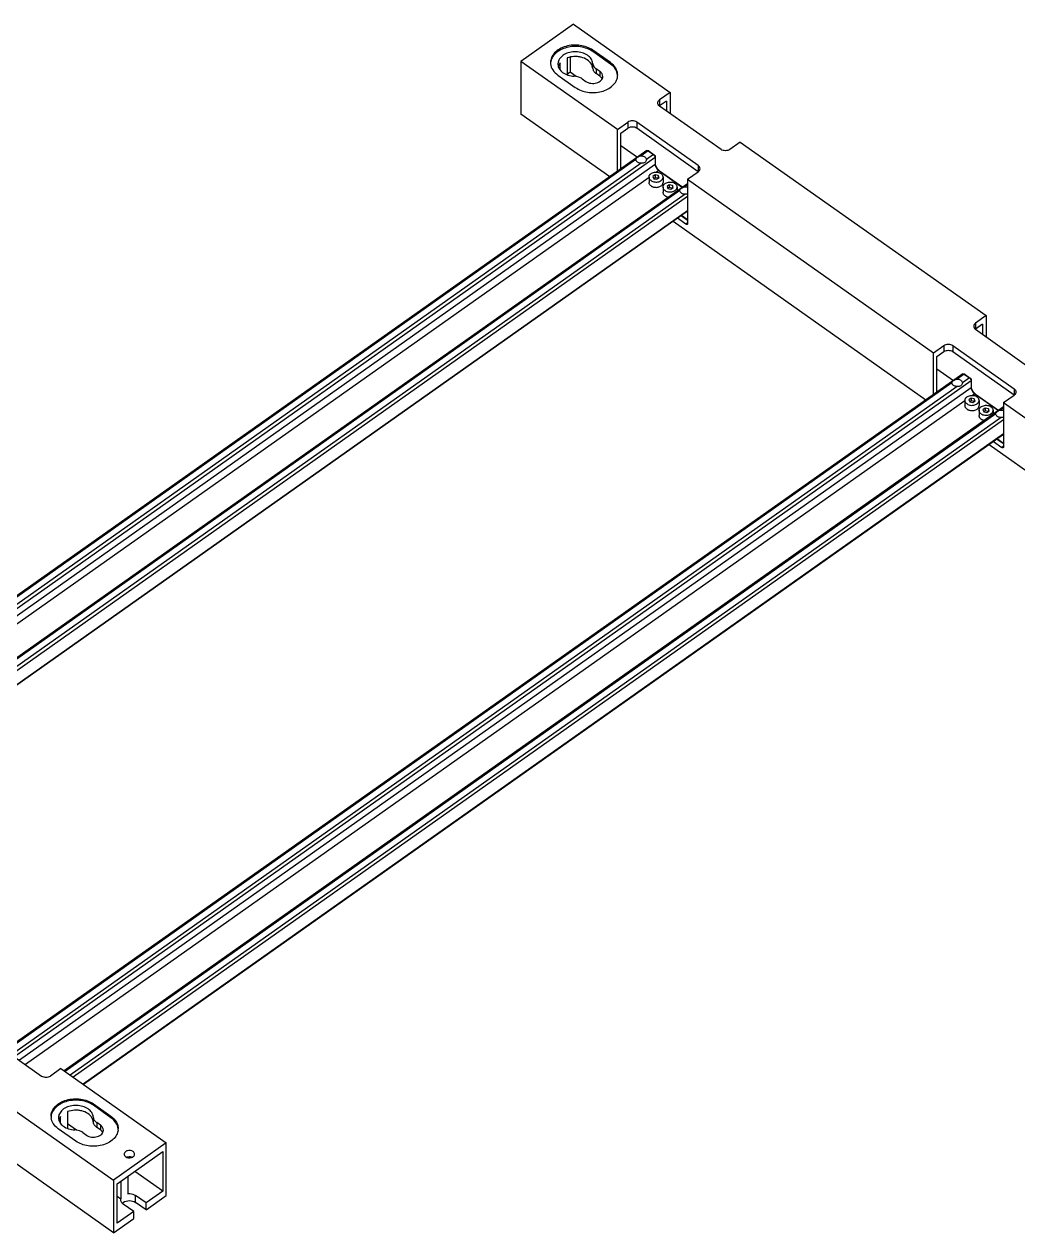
# Model space of a CAD drawing. Header units: millimetres. Extents: x 1409 to 26878, y 589 to 5187.
# Drawn here: x 8492.9 to 8893.1, y 971.7 to 1459 of the extents above; entities that cross this region are included whole.
import ezdxf

# ---------------------------------------------------------------- set-up
doc = ezdxf.new("R2010")
doc.units = ezdxf.units.MM
doc.layers.add('02___PRT_ALL_AXES', color=7, linetype='Continuous')

msp = doc.modelspace()

# ---------------------------------------------------------------- linework, layer by layer
at = {"color": 7, "linetype": 'Continuous'}
for p, q in [((8714.1431, 1458.9632), (8753.034, 1431.4632)), ((8721.9213, 1448.4632), (8721.9213, 1447.8975)), ((8728.9924, 1443.4632), (8721.9213, 1448.4632)), ((8728.9924, 1442.8975), (8721.9213, 1447.8975)), ((8692.9299, 1443.9632), (8692.9299, 1422.75)), ((8731.8208, 1416.4632), (8692.9299, 1443.9632)), ((8708.6926, 1440.6061), (8708.6926, 1443.3424)), ((8711.521, 1445.3424), (8711.521, 1438.5916)), ((8712.7289, 1445.6741), (8712.7289, 1439.5784)), ((8721.8365, 1443.2075), (8721.8365, 1441.2983)), ((8728.9924, 1443.4632), (8728.9924, 1442.8975)), ((8707.7792, 1438.4632), (8714.8502, 1433.4632)), ((8712.7289, 1439.5784), (8711.521, 1438.7243)), ((8715.1598, 1437.8595), (8712.7289, 1439.5784)), ((8723.2911, 1440.9289), (8723.2911, 1439.0197)), ((8724.7497, 1439.8975), (8723.2911, 1440.9289)), ((8724.7497, 1437.9883), (8723.2911, 1439.0197)), ((8724.7497, 1439.8975), (8724.7497, 1437.9883)), ((8717.6343, 1436.9289), (8719.0929, 1435.8975)), ((8753.034, 1431.4632), (8748.7914, 1428.4632)), ((8748.7914, 1428.4632), (8748.7914, 1425.9883)), ((8751.6198, 1427.9883), (8748.7914, 1425.9883)), ((8751.6198, 1427.9883), (8751.6198, 1423.9632)), ((8753.034, 1431.4632), (8753.034, 1422.9632)), ((8728.6974, 1397.4585), (8692.9299, 1422.75)), ((8773.5401, 1408.4632), (8748.7914, 1425.9632)), ((8731.8208, 1416.4632), (8736.0634, 1419.4632)), ((8736.0634, 1419.4632), (8736.0634, 1416.9883)), ((8739.599, 1419.4632), (8739.599, 1416.9883)), ((8764.3477, 1401.9632), (8739.599, 1419.4632)), ((8731.8208, 1399.6671), (8731.8208, 1416.4632)), ((8733.235, 1414.9883), (8736.0634, 1416.9883)), ((8733.235, 1400.6671), (8733.235, 1414.9883)), ((8764.3477, 1399.4883), (8739.599, 1416.9883)), ((8733.235, 1410.0784), (8739.8898, 1405.3727)), ((8781.3183, 1411.4632), (8777.0756, 1408.4632)), ((8781.3183, 1411.4632), (8880.3132, 1341.4632)), ((8743.6178, 1408.0089), (8357.9707, 1135.3151)), ((8747.0236, 1405.1924), (8361.6651, 1132.7028)), ((8744.1952, 1407.8995), (8741.3453, 1405.8843)), ((8746.3165, 1406.3995), (8743.4666, 1404.3843)), ((8743.9595, 1408.0257), (8744.1952, 1407.8995)), ((8744.5487, 1407.7959), (8744.1952, 1407.8995)), ((8744.1952, 1407.8995), (8746.3165, 1406.3995)), ((8744.4309, 1407.859), (8744.2086, 1407.9376)), ((8744.431, 1407.8586), (8744.5487, 1407.7959)), ((8744.5487, 1407.7959), (8746.67, 1406.2959)), ((8746.67, 1406.2959), (8746.3165, 1406.3995)), ((8747.0236, 1405.6924), (8747.0236, 1402.3639)), ((8747.0236, 1402.3639), (8363.6651, 1131.2886)), ((8748.4378, 1399.9497), (8747.5507, 1399.3224)), ((8748.7914, 1399.8462), (8748.4378, 1399.9497)), ((8748.4378, 1399.9497), (8758.0068, 1393.1834)), ((8748.7914, 1399.8462), (8758.1104, 1393.2566)), ((8760.1051, 1396.4632), (8764.3477, 1399.4632)), ((8764.3477, 1401.9632), (8764.3477, 1399.4883)), ((8744.5371, 1397.1915), (8366.0793, 1129.5814)), ((8760.1051, 1394.6671), (8381.6587, 1127.0651)), ((8747.0433, 1398.2021), (8746.1311, 1397.5571)), ((8746.1311, 1397.5571), (8746.465, 1396.676)), ((8746.465, 1396.676), (8747.711, 1396.4399)), ((8747.0433, 1397.0708), (8746.4808, 1396.673)), ((8747.0433, 1398.2021), (8747.0433, 1397.0708)), ((8748.2893, 1397.966), (8747.0433, 1398.2021)), ((8748.2735, 1396.8377), (8747.0433, 1397.0708)), ((8747.711, 1396.4399), (8748.6232, 1397.0849)), ((8748.2893, 1397.966), (8748.2893, 1396.8489)), ((8748.6232, 1397.0849), (8748.2893, 1397.966)), ((8752.7001, 1394.2021), (8751.7879, 1393.5571)), ((8751.7879, 1393.5571), (8752.1218, 1392.676)), ((8752.7001, 1394.2021), (8752.7001, 1393.0708)), ((8753.9462, 1393.966), (8752.7001, 1394.2021)), ((8753.9462, 1393.966), (8753.9462, 1392.8489)), ((8754.28, 1393.0849), (8753.9462, 1393.966)), ((8760.1051, 1394.1495), (8759.023, 1393.3843)), ((8760.1051, 1396.4632), (8760.1051, 1378.5734)), ((8760.1051, 1396.4632), (8859.1, 1326.4632)), ((8760.1051, 1389.4424), (8385.3532, 1124.4528)), ((8752.1218, 1392.676), (8753.3679, 1392.4399)), ((8752.7001, 1393.0708), (8752.1377, 1392.673)), ((8753.9303, 1392.8377), (8752.7001, 1393.0708)), ((8753.3679, 1392.4399), (8754.28, 1393.0849)), ((8760.1051, 1383.7855), (8389.3532, 1121.6243)), ((8760.1051, 1383.5608), (8389.5121, 1121.512)), ((8855.9766, 1307.4585), (8754.2284, 1379.4054)), ((8759.398, 1378.3663), (8756.0784, 1380.7135)), ((8760.1051, 1379.8663), (8757.4927, 1381.7135)), ((8760.1051, 1380.0784), (8757.6427, 1381.8196)), ((8760.1051, 1378.8663), (8759.398, 1378.3663)), ((8880.3132, 1341.4632), (8876.0706, 1338.4632)), ((8880.3132, 1341.4632), (8880.3132, 1332.9632)), ((8876.0706, 1338.4632), (8876.0706, 1335.9883)), ((8878.899, 1337.9883), (8876.0706, 1335.9883)), ((8876.0706, 1335.9632), (8900.8193, 1318.4632)), ((8878.899, 1337.9883), (8878.899, 1333.9632)), ((8859.1, 1326.4632), (8863.3427, 1329.4632)), ((8859.1, 1309.6671), (8859.1, 1326.4632)), ((8860.5142, 1324.9883), (8863.3427, 1326.9883)), ((8863.3427, 1329.4632), (8863.3427, 1326.9883)), ((8866.8782, 1329.4632), (8866.8782, 1326.9883)), ((8866.8782, 1329.4632), (8891.6269, 1311.9632)), ((8866.8782, 1326.9883), (8891.6269, 1309.4883)), ((8860.5142, 1310.6671), (8860.5142, 1324.9883)), ((8870.897, 1318.0089), (8485.2499, 1045.3151)), ((8860.5142, 1320.0784), (8867.169, 1315.3727)), ((8871.4744, 1317.8995), (8868.6245, 1315.8843)), ((8873.5957, 1316.3995), (8870.7458, 1314.3843)), ((8871.2387, 1318.0257), (8871.4744, 1317.8995)), ((8871.8279, 1317.7959), (8871.4744, 1317.8995)), ((8871.4744, 1317.8995), (8873.5957, 1316.3995)), ((8871.7101, 1317.859), (8871.4879, 1317.9376)), ((8871.7102, 1317.8586), (8871.8279, 1317.7959)), ((8871.8279, 1317.7959), (8873.9493, 1316.2959)), ((8873.9493, 1316.2959), (8873.5957, 1316.3995)), ((8874.3028, 1315.6924), (8874.3028, 1312.3639)), ((8874.3028, 1315.1924), (8488.9443, 1042.7028)), ((8874.3028, 1312.3639), (8490.9443, 1041.2886)), ((8891.6269, 1311.9632), (8891.6269, 1309.4883)), ((8871.8164, 1307.1915), (8493.3585, 1039.5814)), ((8874.3225, 1308.2021), (8873.4103, 1307.5571)), ((8873.4103, 1307.5571), (8873.7442, 1306.676)), ((8873.7442, 1306.676), (8874.9902, 1306.4399)), ((8874.3225, 1307.0708), (8873.76, 1306.673)), ((8875.5685, 1307.966), (8874.3225, 1308.2021)), ((8874.3225, 1308.2021), (8874.3225, 1307.0708)), ((8875.5527, 1306.8377), (8874.3225, 1307.0708)), ((8875.717, 1309.9497), (8874.8299, 1309.3224)), ((8874.9902, 1306.4399), (8875.9024, 1307.0849)), ((8875.5685, 1307.966), (8875.5685, 1306.8489)), ((8875.9024, 1307.0849), (8875.5685, 1307.966)), ((8876.0706, 1309.8462), (8875.717, 1309.9497)), ((8875.717, 1309.9497), (8885.286, 1303.1834)), ((8876.0706, 1309.8462), (8885.3896, 1303.2566)), ((8887.3843, 1306.4632), (8891.6269, 1309.4632)), ((8887.3843, 1306.4632), (8929.8107, 1276.4632)), ((8887.3843, 1306.4632), (8887.3843, 1288.5734)), ((8887.3843, 1304.6671), (8508.938, 1037.0651)), ((8879.9793, 1304.2021), (8879.0672, 1303.5571)), ((8879.0672, 1303.5571), (8879.401, 1302.676)), ((8879.401, 1302.676), (8880.6471, 1302.4399)), ((8879.9793, 1303.0708), (8879.4169, 1302.673)), ((8881.2254, 1303.966), (8879.9793, 1304.2021)), ((8879.9793, 1304.2021), (8879.9793, 1303.0708)), ((8881.2095, 1302.8377), (8879.9793, 1303.0708)), ((8880.6471, 1302.4399), (8881.5593, 1303.0849)), ((8881.2254, 1303.966), (8881.2254, 1302.8489)), ((8881.5593, 1303.0849), (8881.2254, 1303.966)), ((8887.3843, 1304.1495), (8886.3022, 1303.3843)), ((8887.3843, 1299.4424), (8512.6324, 1034.4528)), ((8887.3843, 1293.7855), (8516.6324, 1031.6243)), ((8887.3843, 1293.5608), (8516.7913, 1031.512)), ((8884.7719, 1291.7135), (8887.3843, 1289.8663)), ((8884.9219, 1291.8196), (8887.3843, 1290.0784)), ((8929.8107, 1255.25), (8881.5077, 1289.4054)), ((8883.3577, 1290.7135), (8886.6772, 1288.3663)), ((8887.3843, 1288.8663), (8886.6772, 1288.3663)), ((8475.141, 1052.4632), (8499.8898, 1034.9632)), ((8507.6679, 1037.9632), (8503.4253, 1034.9632)), ((8507.6679, 1037.9632), (8550.0943, 1007.9632)), ((8486.4547, 1022.9632), (8528.8811, 992.9632)), ((8507.5207, 1015.8561), (8507.5207, 1018.5924)), ((8510.3491, 1020.5924), (8510.3491, 1013.8416)), ((8513.9879, 1013.1095), (8510.3491, 1015.6825)), ((8528.8811, 971.75), (8480.5781, 1005.9054)), ((8550.0943, 1007.9632), (8528.8811, 992.9632)), ((8530.2954, 991.4883), (8548.6801, 1004.4883)), ((8548.6801, 1004.4883), (8548.6801, 988.5784)), ((8550.0943, 986.75), (8550.0943, 1007.9632)), ((8534.6283, 1002.3982), (8534.6283, 1002.0661)), ((8534.6283, 994.5522), (8534.6283, 987.5145)), ((8548.6801, 988.5784), (8537.4301, 996.5333)), ((8528.8811, 992.9632), (8528.8811, 971.75)), ((8530.2954, 975.5784), (8530.2954, 991.4883)), ((8531.7999, 992.5522), (8531.7999, 985.5145)), ((8530.2954, 986.5784), (8531.7999, 985.5145)), ((8531.7453, 985.0784), (8531.7999, 985.5145)), ((8541.9626, 983.8284), (8537.72, 986.8284)), ((8537.72, 984), (8537.72, 986.8284)), ((8548.6801, 988.5784), (8541.9626, 983.8284)), ((8541.9626, 981), (8550.0943, 986.75)), ((8537.0129, 980.3284), (8530.2954, 975.5784)), ((8537.0129, 980.3284), (8532.7702, 983.3284)), ((8537.0129, 977.5), (8537.0129, 980.3284)), ((8541.9626, 981), (8537.72, 984)), ((8541.9626, 981), (8541.9626, 983.8284)), ((8528.8811, 971.75), (8537.0129, 977.5))]:
    msp.add_line(p, q, dxfattribs=at)
for centre, radius, start, end in [((8709.8562, 1443.4628), 5.0059, 179.99627, 186.345936), ((8711.3723, 1442.8972), 3.522, 171.719818, 179.994944), ((8711.4156, 1442.8905), 3.5658, 168.383303, 171.714182), ((8711.5842, 1440.9411), 3.7393, 160.488768, 164.512939), ((8711.7933, 1440.8634), 3.9623, 153.069101, 160.439786), ((8725.2038, 1443.872), 3.4953, 218.371804, 220.596356), ((8723.3065, 1435.7005), 2.6867, 35.824794, 38.314208), ((8726.893, 1438.4646), 5.0283, 353.603226, 359.983329), ((8759.1047, 1386.117), 2.909, 282.039636, 290.427419), ((8886.3839, 1296.117), 2.909, 282.038763, 290.427387)]:
    msp.add_arc(centre, radius, start, end, dxfattribs=at)
for points, knots in [([(8721.9213, 1448.4632), (8720.4316, 1449.5166), (8716.7328, 1450.7968), (8711.9465, 1450.4804), (8708.5199, 1449.0675), (8706.5024, 1447.5397), (8705.1707, 1445.6276), (8704.8504, 1444.1623), (8704.8503, 1443.4632)], [0, 0, 0, 0, 0.26248769, 0.54023248, 0.67133356, 0.79120024, 0.89942426, 1, 1, 1, 1]), ([(8721.9213, 1447.8975), (8720.4828, 1448.9146), (8716.9236, 1450.1817), (8712.2883, 1449.9633), (8708.9067, 1448.7013), (8706.855, 1447.3014), (8705.4152, 1445.5256), (8704.956, 1444.1288), (8704.8807, 1443.4482)], [0, 0, 0, 0, 0.26016269, 0.53641673, 0.66796911, 0.78913787, 0.89888246, 1, 1, 1, 1]), ([(8721.8365, 1443.2075), (8721.7817, 1443.8246), (8721.2955, 1445.1126), (8719.739, 1446.5902), (8717.6, 1447.5666), (8715.132, 1447.9504), (8712.6303, 1447.7053), (8710.3944, 1446.8537), (8708.6881, 1445.481), (8708.0501, 1444.2279), (8707.9229, 1443.6085)], [0, 0, 0, 0, 0.10448572, 0.22158082, 0.35352035, 0.49528837, 0.63811329, 0.77285649, 0.89336768, 1, 1, 1, 1]), ([(8704.8809, 1442.9095), (8704.9754, 1442.0599), (8705.6601, 1440.3007), (8706.9995, 1439.0145), (8707.7792, 1438.4632)], [0, 0, 0, 0, 0.47235674, 1, 1, 1, 1]), ([(8707.8503, 1442.8975), (8707.8504, 1442.2683), (8708.2386, 1440.9219), (8709.7485, 1439.3425), (8711.8963, 1438.2844), (8713.5517, 1437.9956), (8714.4119, 1437.9575)], [0, 0, 0, 0, 0.21062323, 0.44549479, 0.71176029, 1, 1, 1, 1]), ([(8721.3321, 1442.8571), (8720.9381, 1443.5404), (8719.6798, 1444.7706), (8717.6351, 1445.6137), (8715.7825, 1445.9302), (8713.8548, 1445.9698), (8712.4111, 1445.6827), (8711.521, 1445.3424)], [0, 0, 0, 0, 0.2181887, 0.46787507, 0.60120681, 0.73639884, 1, 1, 1, 1]), ([(8721.8365, 1441.2983), (8721.8246, 1441.4321), (8721.7448, 1441.9756), (8721.5391, 1442.4983), (8721.3321, 1442.8571)], [0, 0, 0, 0, 0.24485025, 1, 1, 1, 1]), ([(8721.8365, 1443.2075), (8721.8482, 1443.0754), (8721.9397, 1442.5333), (8722.2056, 1442.028), (8722.4634, 1441.7023)], [0, 0, 0, 0, 0.24197514, 1, 1, 1, 1]), ([(8731.9213, 1438.4632), (8731.9213, 1438.9275), (8731.786, 1439.8779), (8730.9799, 1441.7257), (8729.8514, 1442.8557), (8728.9924, 1443.4632)], [0, 0, 0, 0, 0.23243845, 0.47327434, 1, 1, 1, 1]), ([(8731.8908, 1438.4482), (8731.7967, 1439.2983), (8731.1126, 1441.0589), (8729.7725, 1442.3459), (8728.9924, 1442.8975)], [0, 0, 0, 0, 0.47233338, 1, 1, 1, 1]), ([(8717.6343, 1436.9289), (8717.4154, 1437.0836), (8716.4308, 1437.6582), (8715.2792, 1437.919), (8714.4119, 1437.9575)], [0, 0, 0, 0, 0.23592164, 1, 1, 1, 1]), ([(8714.8502, 1433.4632), (8716.288, 1432.4465), (8719.8452, 1431.1797), (8724.4783, 1431.3967), (8727.8592, 1432.6565), (8729.9113, 1434.0545), (8731.3525, 1435.8285), (8731.8137, 1437.2241), (8731.89, 1437.9044)], [0, 0, 0, 0, 0.26012748, 0.53635848, 0.66791721, 0.78910478, 0.89887177, 1, 1, 1, 1]), ([(8719.0929, 1435.8975), (8719.6888, 1435.4761), (8721.1683, 1434.964), (8723.0828, 1435.0906), (8724.4534, 1435.6558), (8725.2603, 1436.2669), (8725.7931, 1437.0317), (8725.9212, 1437.6178), (8725.9212, 1437.8975)], [0, 0, 0, 0, 0.26249798, 0.54023636, 0.67133521, 0.79120057, 0.89942289, 1, 1, 1, 1]), ([(8721.8365, 1441.2983), (8721.875, 1440.8643), (8722.2111, 1439.9597), (8722.8933, 1439.301), (8723.2911, 1439.0197)], [0, 0, 0, 0, 0.4720715, 1, 1, 1, 1]), ([(8722.5497, 1441.5975), (8722.6023, 1441.5361), (8722.8278, 1441.2905), (8723.085, 1441.0746), (8723.2911, 1440.9289)], [0, 0, 0, 0, 0.24254584, 1, 1, 1, 1]), ([(8725.9212, 1437.8975), (8725.9211, 1438.2722), (8725.6791, 1439.0767), (8725.0934, 1439.6545), (8724.7497, 1439.8975)], [0, 0, 0, 0, 0.47100309, 1, 1, 1, 1]), ([(8724.7497, 1437.9883), (8724.814, 1437.9429), (8725.0564, 1437.7593), (8725.2748, 1437.543), (8725.4145, 1437.3661)], [0, 0, 0, 0, 0.25879886, 1, 1, 1, 1]), ([(8748.0592, 1427.2132), (8748.0592, 1427.4474), (8748.2105, 1427.9502), (8748.5766, 1428.3113), (8748.7914, 1428.4632)], [0, 0, 0, 0, 0.47100726, 1, 1, 1, 1]), ([(8748.7914, 1425.9632), (8748.5766, 1426.115), (8748.2105, 1426.4762), (8748.0592, 1426.979), (8748.0592, 1427.2132)], [0, 0, 0, 0, 0.52899274, 1, 1, 1, 1]), ([(8743.6178, 1408.0088), (8743.6389, 1408.0237), (8743.7456, 1408.0763), (8743.8737, 1408.0561), (8743.9595, 1408.0257)], [0, 0, 0, 0, 0.2211594, 1, 1, 1, 1]), ([(8746.3165, 1406.3995), (8746.3646, 1406.3654), (8746.5598, 1406.2063), (8746.7192, 1406.0049), (8746.8165, 1405.8388)], [0, 0, 0, 0, 0.23441178, 1, 1, 1, 1]), ([(8746.9698, 1405.501), (8746.9944, 1405.424), (8747.0181, 1405.3209), (8747.0236, 1405.2162), (8747.0236, 1405.1924)], [0, 0, 0, 0, 0.77219114, 1, 1, 1, 1]), ([(8747.0236, 1402.8639), (8747.0236, 1402.8043), (8747.0372, 1402.5428), (8747.0965, 1402.285), (8747.158, 1402.0926)], [0, 0, 0, 0, 0.22781631, 1, 1, 1, 1]), ([(8747.0236, 1402.3639), (8747.0236, 1402.3163), (8747.0345, 1402.107), (8747.0819, 1401.9008), (8747.1311, 1401.7469)], [0, 0, 0, 0, 0.227816, 1, 1, 1, 1]), ([(8747.1311, 1401.7469), (8747.1679, 1401.6321), (8747.3538, 1401.1597), (8747.6395, 1400.7281), (8747.8968, 1400.4399)], [0, 0, 0, 0, 0.23783044, 1, 1, 1, 1]), ([(8747.158, 1402.0926), (8747.1806, 1402.0221), (8747.2845, 1401.7303), (8747.4223, 1401.451), (8747.5413, 1401.2478)], [0, 0, 0, 0, 0.23936008, 1, 1, 1, 1]), ([(8747.5413, 1401.2478), (8747.6087, 1401.1328), (8747.892, 1400.6923), (8748.2439, 1400.294), (8748.5412, 1400.041)], [0, 0, 0, 0, 0.25459055, 1, 1, 1, 1]), ([(8747.8968, 1400.4399), (8747.9392, 1400.3923), (8748.1061, 1400.2148), (8748.2909, 1400.0536), (8748.4378, 1399.9497)], [0, 0, 0, 0, 0.26153902, 1, 1, 1, 1]), ([(8765.0798, 1400.7132), (8765.0798, 1400.9474), (8764.9286, 1401.4502), (8764.5625, 1401.8113), (8764.3477, 1401.9632)], [0, 0, 0, 0, 0.47100726, 1, 1, 1, 1]), ([(8764.3477, 1399.4632), (8764.5625, 1399.615), (8764.9286, 1399.9762), (8765.0798, 1400.479), (8765.0798, 1400.7132)], [0, 0, 0, 0, 0.52899274, 1, 1, 1, 1]), ([(8759.9753, 1378.2569), (8759.9422, 1378.2335), (8759.7429, 1378.1606), (8759.5312, 1378.2721), (8759.398, 1378.3663)], [0, 0, 0, 0, 0.19895822, 1, 1, 1, 1]), ([(8760.1051, 1378.5734), (8760.1051, 1378.5392), (8760.0979, 1378.4243), (8760.0423, 1378.3043), (8759.9753, 1378.2569)], [0, 0, 0, 0, 0.29375938, 1, 1, 1, 1]), ([(8876.0706, 1338.4632), (8875.8558, 1338.3113), (8875.4897, 1337.9502), (8875.3385, 1337.4474), (8875.3385, 1337.2132)], [0, 0, 0, 0, 0.52899274, 1, 1, 1, 1]), ([(8875.3385, 1337.2132), (8875.3385, 1336.979), (8875.4897, 1336.4762), (8875.8558, 1336.115), (8876.0706, 1335.9632)], [0, 0, 0, 0, 0.47100726, 1, 1, 1, 1]), ([(8870.897, 1318.0088), (8870.9181, 1318.0237), (8871.0248, 1318.0763), (8871.153, 1318.0561), (8871.2387, 1318.0257)], [0, 0, 0, 0, 0.2211594, 1, 1, 1, 1]), ([(8873.5957, 1316.3995), (8873.6438, 1316.3654), (8873.839, 1316.2063), (8873.9984, 1316.0049), (8874.0957, 1315.8388)], [0, 0, 0, 0, 0.23441178, 1, 1, 1, 1]), ([(8874.249, 1315.501), (8874.2736, 1315.424), (8874.2974, 1315.3209), (8874.3028, 1315.2162), (8874.3028, 1315.1924)], [0, 0, 0, 0, 0.77219114, 1, 1, 1, 1]), ([(8874.3028, 1312.8639), (8874.3028, 1312.8043), (8874.3164, 1312.5428), (8874.3757, 1312.285), (8874.4373, 1312.0926)], [0, 0, 0, 0, 0.22781631, 1, 1, 1, 1]), ([(8874.3028, 1312.3639), (8874.3028, 1312.3163), (8874.3137, 1312.107), (8874.3611, 1311.9008), (8874.4104, 1311.7469)], [0, 0, 0, 0, 0.227816, 1, 1, 1, 1]), ([(8874.4104, 1311.7469), (8874.4471, 1311.6321), (8874.633, 1311.1597), (8874.9187, 1310.7281), (8875.176, 1310.4399)], [0, 0, 0, 0, 0.23783044, 1, 1, 1, 1]), ([(8874.4373, 1312.0926), (8874.4598, 1312.0221), (8874.5637, 1311.7303), (8874.7015, 1311.451), (8874.8206, 1311.2478)], [0, 0, 0, 0, 0.23936008, 1, 1, 1, 1]), ([(8874.8206, 1311.2478), (8874.8879, 1311.1328), (8875.1712, 1310.6923), (8875.5231, 1310.294), (8875.8204, 1310.041)], [0, 0, 0, 0, 0.25459055, 1, 1, 1, 1]), ([(8891.6269, 1311.9632), (8891.8417, 1311.8113), (8892.2078, 1311.4502), (8892.359, 1310.9474), (8892.359, 1310.7132)], [0, 0, 0, 0, 0.52899274, 1, 1, 1, 1]), ([(8892.359, 1310.7132), (8892.359, 1310.479), (8892.2078, 1309.9762), (8891.8417, 1309.615), (8891.6269, 1309.4632)], [0, 0, 0, 0, 0.47100726, 1, 1, 1, 1]), ([(8875.176, 1310.4399), (8875.2184, 1310.3923), (8875.3853, 1310.2148), (8875.5701, 1310.0536), (8875.717, 1309.9497)], [0, 0, 0, 0, 0.26153902, 1, 1, 1, 1]), ([(8887.2545, 1288.2569), (8887.2214, 1288.2335), (8887.0221, 1288.1606), (8886.8104, 1288.2721), (8886.6772, 1288.3663)], [0, 0, 0, 0, 0.19895822, 1, 1, 1, 1]), ([(8887.3843, 1288.5734), (8887.3843, 1288.5392), (8887.3771, 1288.4243), (8887.3216, 1288.3043), (8887.2545, 1288.2569)], [0, 0, 0, 0, 0.29375938, 1, 1, 1, 1]), ([(8534.1174, 1002.2409), (8534.2906, 1002.3189), (8535.0244, 1002.5495), (8535.8567, 1002.4759), (8536.3816, 1002.2368)], [0, 0, 0, 0, 0.24774243, 1, 1, 1, 1]), ([(8532.7702, 983.3284), (8532.4696, 983.541), (8531.9572, 984.0466), (8531.7451, 984.7505), (8531.7452, 985.0784)], [0, 0, 0, 0, 0.5289287, 1, 1, 1, 1]), ([(8532.7702, 984), (8533.4721, 984.4963), (8535.2451, 984.9532), (8537.0181, 984.4963), (8537.72, 984)], [0, 0, 0, 0, 0.50000666, 1, 1, 1, 1]), ([(8534.6283, 987.5145), (8534.9059, 987.5497), (8535.9721, 987.5933), (8537.0763, 987.2835), (8537.72, 986.8284)], [0, 0, 0, 0, 0.26197768, 1, 1, 1, 1])]:
    msp.add_open_spline(points, degree=3, knots=knots, dxfattribs=at)
for points in [[(8708.6926, 1443.3424), (8708.5287, 1443.1281), (8708.3826, 1442.8986), (8708.2607, 1442.658)], [(8725.4849, 1437.273), (8725.5579, 1437.1719), (8725.6238, 1437.0652), (8725.6808, 1436.9542)], [(8739.599, 1419.4632), (8739.0976, 1419.8177), (8737.8312, 1420.144), (8736.5648, 1419.8177), (8736.0634, 1419.4632)], [(8739.599, 1416.9883), (8739.0976, 1417.3428), (8737.8312, 1417.6692), (8736.5648, 1417.3428), (8736.0634, 1416.9883)], [(8777.0756, 1408.4632), (8776.5743, 1408.1087), (8775.3079, 1407.7823), (8774.0414, 1408.1087), (8773.5401, 1408.4632)], [(8746.67, 1406.2959), (8746.7372, 1406.2484), (8746.7961, 1406.1885), (8746.8467, 1406.1236)], [(8746.8165, 1405.8388), (8746.879, 1405.7321), (8746.9321, 1405.6188), (8746.9698, 1405.501)], [(8746.8467, 1406.1236), (8746.8993, 1406.0563), (8746.944, 1405.9816), (8746.9762, 1405.9026)], [(8746.9762, 1405.9026), (8747.0034, 1405.8361), (8747.0236, 1405.7642), (8747.0236, 1405.6924)], [(8748.5412, 1400.041), (8748.6217, 1399.9725), (8748.7051, 1399.9072), (8748.7914, 1399.8462)], [(8863.3427, 1329.4632), (8863.844, 1329.8177), (8865.1104, 1330.144), (8866.3769, 1329.8177), (8866.8782, 1329.4632)], [(8863.3427, 1326.9883), (8863.844, 1327.3428), (8865.1104, 1327.6692), (8866.3769, 1327.3428), (8866.8782, 1326.9883)], [(8873.9493, 1316.2959), (8874.0164, 1316.2484), (8874.0754, 1316.1885), (8874.126, 1316.1236)], [(8874.0957, 1315.8388), (8874.1582, 1315.7321), (8874.2113, 1315.6188), (8874.249, 1315.501)], [(8874.126, 1316.1236), (8874.1785, 1316.0563), (8874.2232, 1315.9816), (8874.2555, 1315.9026)], [(8874.2555, 1315.9026), (8874.2826, 1315.8361), (8874.3028, 1315.7642), (8874.3028, 1315.6924)], [(8875.8204, 1310.041), (8875.9009, 1309.9725), (8875.9843, 1309.9072), (8876.0706, 1309.8462)], [(8499.8898, 1034.9632), (8500.3911, 1034.6087), (8501.6575, 1034.2823), (8502.924, 1034.6087), (8503.4253, 1034.9632)], [(8532.3775, 983.6688), (8532.4979, 983.7905), (8532.6304, 983.9011), (8532.7702, 984)]]:
    msp.add_open_spline(points, degree=3, dxfattribs=at)
at = {"layer": '02___PRT_ALL_AXES', "color": 7, "linetype": 'Continuous'}
for p, q in [((8714.1431, 1458.9632), (8692.9299, 1443.9632)), ((8739.2668, 1404.4146), (8358.3367, 1135.0563)), ((8739.2669, 1404.3995), (8739.2668, 1404.4146)), ((8743.4666, 1404.3995), (8743.4666, 1404.3843)), ((8741.3882, 1402.9146), (8360.458, 1133.5563)), ((8744.5371, 1397.321), (8744.5371, 1395.1997)), ((8750.2171, 1397.321), (8750.2171, 1395.1997)), ((8756.9445, 1391.9146), (8382.0248, 1126.8063)), ((8759.0658, 1390.4146), (8384.1461, 1125.3063)), ((8750.194, 1393.321), (8750.194, 1391.1997)), ((8755.874, 1393.321), (8755.874, 1391.6753)), ((8756.9446, 1391.8995), (8756.9445, 1391.9146)), ((8866.5461, 1314.4146), (8485.6159, 1045.0563)), ((8868.6674, 1312.9146), (8487.7372, 1043.5563)), ((8866.5461, 1314.3995), (8866.5461, 1314.4146)), ((8870.7458, 1314.3995), (8870.7458, 1314.3843)), ((8871.8164, 1307.321), (8871.8164, 1305.1997)), ((8877.4964, 1307.321), (8877.4964, 1305.1997)), ((8884.2237, 1301.9146), (8509.304, 1036.8063)), ((8877.4732, 1303.321), (8877.4732, 1301.1997)), ((8883.1532, 1303.321), (8883.1532, 1301.6753)), ((8884.2238, 1301.8995), (8884.2237, 1301.9146)), ((8886.3451, 1300.4146), (8511.4253, 1035.3063)), ((8520.7494, 1023.7132), (8527.8205, 1018.7132)), ((8520.7494, 1023.7132), (8520.7494, 1023.1475)), ((8520.6646, 1018.4575), (8520.6646, 1016.5483)), ((8527.8205, 1018.1475), (8520.7494, 1023.1475)), ((8527.8205, 1018.7132), (8527.8205, 1018.1475)), ((8513.6783, 1008.7132), (8506.6073, 1013.7132)), ((8523.5778, 1015.1475), (8522.1193, 1016.1789)), ((8522.1193, 1016.1789), (8522.1193, 1014.2697)), ((8523.5778, 1013.2383), (8522.1193, 1014.2697)), ((8523.5778, 1015.1475), (8523.5778, 1013.2383)), ((8516.4624, 1012.1789), (8517.921, 1011.1475))]:
    msp.add_line(p, q, dxfattribs=at)
for centre, radius, start, end in [((8508.6843, 1018.7128), 5.0059, 179.996274, 186.345779), ((8510.2004, 1018.1472), 3.522, 171.719818, 179.994944), ((8510.2437, 1018.1405), 3.5658, 168.383303, 171.714182), ((8510.4121, 1016.1911), 3.7391, 160.502325, 164.510079), ((8510.6212, 1016.1135), 3.9621, 153.068473, 160.453059), ((8524.0319, 1019.122), 3.4953, 218.371804, 220.596356), ((8525.7211, 1013.7146), 5.0283, 353.603297, 359.983321), ((8522.1349, 1010.9507), 2.6864, 35.805574, 38.315561)]:
    msp.add_arc(centre, radius, start, end, dxfattribs=at)
for points, knots in [([(8739.8818, 1403.3495), (8739.7014, 1403.477), (8739.3939, 1403.7804), (8739.2668, 1404.2027), (8739.2667, 1404.3995)], [0, 0, 0, 0, 0.52892515, 1, 1, 1, 1]), ([(8739.2668, 1404.4146), (8739.2693, 1404.5855), (8739.4064, 1404.9645), (8739.9252, 1405.3499), (8740.5456, 1405.7316), (8741.074, 1405.8824), (8741.3453, 1405.8843)], [0, 0, 0, 0, 0.18916958, 0.41356735, 0.6997376, 1, 1, 1, 1]), ([(8741.3882, 1402.9146), (8741.2495, 1402.9136), (8740.7239, 1402.9462), (8740.1989, 1403.1252), (8739.8818, 1403.3495)], [0, 0, 0, 0, 0.26313369, 1, 1, 1, 1]), ([(8741.3453, 1405.8843), (8741.484, 1405.8853), (8742.0095, 1405.8527), (8742.5346, 1405.6737), (8742.8517, 1405.4495)], [0, 0, 0, 0, 0.26313369, 1, 1, 1, 1]), ([(8743.4666, 1404.3843), (8743.4602, 1403.9419), (8742.939, 1402.9243), (8741.8857, 1402.9182), (8741.3882, 1402.9146)], [0, 0, 0, 0, 0.47069117, 1, 1, 1, 1]), ([(8742.8517, 1405.4495), (8743.0321, 1405.3219), (8743.3396, 1405.0186), (8743.4667, 1404.5962), (8743.4667, 1404.3995)], [0, 0, 0, 0, 0.52892515, 1, 1, 1, 1]), ([(8744.5371, 1397.321), (8744.5371, 1397.4198), (8744.5582, 1397.62), (8744.6518, 1397.9115), (8744.8048, 1398.1893), (8745.0133, 1398.4472), (8745.2724, 1398.6801), (8745.686, 1398.9565), (8746.2969, 1399.2091), (8747.1007, 1399.3482), (8747.9274, 1399.3201), (8748.7091, 1399.127), (8749.1796, 1398.8865), (8749.3853, 1398.741)], [0, 0, 0, 0, 0.04979537, 0.10063459, 0.15341404, 0.20878011, 0.2670873, 0.32840498, 0.45890362, 0.59690306, 0.73690125, 0.87295099, 1, 1, 1, 1]), ([(8750.2171, 1397.321), (8750.2171, 1397.4529), (8750.1789, 1397.7227), (8750.0114, 1398.1057), (8749.7429, 1398.4553), (8749.5122, 1398.6513), (8749.3853, 1398.741)], [0, 0, 0, 0, 0.23173968, 0.47189692, 0.72686199, 1, 1, 1, 1]), ([(8745.369, 1395.901), (8745.2421, 1395.9908), (8745.0113, 1396.1868), (8744.7429, 1396.5364), (8744.5754, 1396.9193), (8744.5371, 1397.1892), (8744.5371, 1397.321)], [0, 0, 0, 0, 0.27313801, 0.52810308, 0.76826032, 1, 1, 1, 1]), ([(8745.369, 1393.7797), (8745.2421, 1393.8694), (8745.0113, 1394.0654), (8744.7429, 1394.4151), (8744.5754, 1394.798), (8744.5371, 1395.0679), (8744.5371, 1395.1997)], [0, 0, 0, 0, 0.27313801, 0.52810308, 0.76826032, 1, 1, 1, 1]), ([(8745.369, 1395.901), (8745.5747, 1395.7556), (8746.0452, 1395.515), (8746.8269, 1395.322), (8747.6535, 1395.2938), (8748.4574, 1395.433), (8749.0683, 1395.6856), (8749.4819, 1395.962), (8749.741, 1396.1949), (8749.9495, 1396.4528), (8750.1025, 1396.7306), (8750.1961, 1397.0221), (8750.2171, 1397.2223), (8750.2171, 1397.321)], [0, 0, 0, 0, 0.12704901, 0.26309875, 0.40309694, 0.54109638, 0.67159502, 0.7329127, 0.79121989, 0.84658596, 0.89936541, 0.95020463, 1, 1, 1, 1]), ([(8745.369, 1393.7797), (8745.3941, 1393.7619), (8745.498, 1393.6912), (8745.6067, 1393.6278), (8745.6907, 1393.5839)], [0, 0, 0, 0, 0.24549986, 1, 1, 1, 1]), ([(8745.6907, 1393.5839), (8745.7193, 1393.569), (8745.8366, 1393.5102), (8745.9575, 1393.4588), (8746.0501, 1393.4242)], [0, 0, 0, 0, 0.24636259, 1, 1, 1, 1]), ([(8746.0501, 1393.4242), (8746.2704, 1393.3419), (8746.7358, 1393.221), (8747.4563, 1393.1706), (8748.1721, 1393.2491), (8748.8383, 1393.4523), (8749.4132, 1393.7682), (8749.7946, 1394.1198), (8750.0131, 1394.4374), (8750.13, 1394.6839), (8750.2012, 1394.9394), (8750.2171, 1395.1135), (8750.2171, 1395.1997)], [0, 0, 0, 0, 0.13616956, 0.27635816, 0.41604377, 0.55078824, 0.67702425, 0.79289071, 0.84718881, 0.89940657, 0.95010509, 1, 1, 1, 1]), ([(8750.194, 1393.321), (8750.194, 1393.4198), (8750.2151, 1393.62), (8750.3087, 1393.9115), (8750.4617, 1394.1893), (8750.6702, 1394.4472), (8750.9292, 1394.6801), (8751.3428, 1394.9565), (8751.9537, 1395.2091), (8752.7576, 1395.3482), (8753.5842, 1395.3201), (8754.3659, 1395.127), (8754.8365, 1394.8865), (8755.0422, 1394.741)], [0, 0, 0, 0, 0.04979537, 0.10063459, 0.15341404, 0.20878011, 0.2670873, 0.32840498, 0.45890362, 0.59690306, 0.73690125, 0.87295099, 1, 1, 1, 1]), ([(8755.874, 1393.321), (8755.874, 1393.4529), (8755.8357, 1393.7227), (8755.6683, 1394.1057), (8755.3998, 1394.4553), (8755.1691, 1394.6513), (8755.0422, 1394.741)], [0, 0, 0, 0, 0.23173968, 0.47189692, 0.72686199, 1, 1, 1, 1]), ([(8751.0258, 1391.901), (8750.8989, 1391.9908), (8750.6682, 1392.1868), (8750.3997, 1392.5364), (8750.2323, 1392.9193), (8750.194, 1393.1892), (8750.194, 1393.321)], [0, 0, 0, 0, 0.27313801, 0.52810308, 0.76826032, 1, 1, 1, 1]), ([(8751.0258, 1389.7797), (8750.8989, 1389.8694), (8750.6682, 1390.0654), (8750.3997, 1390.4151), (8750.2323, 1390.798), (8750.194, 1391.0679), (8750.194, 1391.1997)], [0, 0, 0, 0, 0.27313801, 0.52810308, 0.76826032, 1, 1, 1, 1]), ([(8751.0258, 1391.901), (8751.2315, 1391.7556), (8751.7021, 1391.515), (8752.4838, 1391.322), (8753.3104, 1391.2938), (8754.1142, 1391.433), (8754.7252, 1391.6856), (8755.1388, 1391.962), (8755.3978, 1392.1949), (8755.6063, 1392.4528), (8755.7593, 1392.7306), (8755.8529, 1393.0221), (8755.874, 1393.2223), (8755.874, 1393.321)], [0, 0, 0, 0, 0.12704901, 0.26309875, 0.40309694, 0.54109638, 0.67159502, 0.7329127, 0.79121989, 0.84658596, 0.89936541, 0.95020463, 1, 1, 1, 1]), ([(8751.0258, 1389.7797), (8751.051, 1389.7619), (8751.1548, 1389.6912), (8751.2635, 1389.6278), (8751.3475, 1389.5839)], [0, 0, 0, 0, 0.24549986, 1, 1, 1, 1]), ([(8751.3475, 1389.5839), (8751.3762, 1389.569), (8751.4934, 1389.5102), (8751.6144, 1389.4588), (8751.707, 1389.4242)], [0, 0, 0, 0, 0.24636259, 1, 1, 1, 1]), ([(8751.707, 1389.4242), (8751.7643, 1389.4028), (8752, 1389.322), (8752.2442, 1389.2661), (8752.43, 1389.2375)], [0, 0, 0, 0, 0.24555235, 1, 1, 1, 1]), ([(8757.5595, 1390.8495), (8757.3791, 1390.977), (8757.0715, 1391.2804), (8756.9444, 1391.7027), (8756.9444, 1391.8995)], [0, 0, 0, 0, 0.52892515, 1, 1, 1, 1]), ([(8756.9445, 1391.9146), (8756.947, 1392.0855), (8757.0841, 1392.4645), (8757.6029, 1392.8499), (8758.2233, 1393.2316), (8758.7517, 1393.3824), (8759.023, 1393.3843)], [0, 0, 0, 0, 0.18916958, 0.41356735, 0.6997376, 1, 1, 1, 1]), ([(8759.0658, 1390.4146), (8758.9271, 1390.4136), (8758.4016, 1390.4462), (8757.8766, 1390.6252), (8757.5595, 1390.8495)], [0, 0, 0, 0, 0.26313369, 1, 1, 1, 1]), ([(8759.023, 1393.3843), (8759.3023, 1393.3863), (8759.6754, 1393.3371), (8760.024, 1393.2147), (8760.1069, 1393.1803)], [0, 0, 0, 0, 0.756902, 1, 1, 1, 1]), ([(8760.1079, 1390.5106), (8760.0283, 1390.4876), (8759.6848, 1390.416), (8759.3326, 1390.4165), (8759.0658, 1390.4146)], [0, 0, 0, 0, 0.23708742, 1, 1, 1, 1]), ([(8866.5461, 1314.4146), (8866.5485, 1314.5855), (8866.6856, 1314.9645), (8867.2044, 1315.3499), (8867.8248, 1315.7316), (8868.3533, 1315.8824), (8868.6245, 1315.8843)], [0, 0, 0, 0, 0.18916958, 0.41356735, 0.6997376, 1, 1, 1, 1]), ([(8868.6245, 1315.8843), (8868.7632, 1315.8853), (8869.2888, 1315.8527), (8869.8138, 1315.6737), (8870.1309, 1315.4495)], [0, 0, 0, 0, 0.26313369, 1, 1, 1, 1]), ([(8867.161, 1313.3495), (8866.9806, 1313.477), (8866.6731, 1313.7804), (8866.546, 1314.2027), (8866.546, 1314.3995)], [0, 0, 0, 0, 0.52892515, 1, 1, 1, 1]), ([(8868.6674, 1312.9146), (8868.5287, 1312.9136), (8868.0032, 1312.9462), (8867.4781, 1313.1252), (8867.161, 1313.3495)], [0, 0, 0, 0, 0.26313369, 1, 1, 1, 1]), ([(8870.7458, 1314.3843), (8870.7395, 1313.9419), (8870.2182, 1312.9243), (8869.1649, 1312.9182), (8868.6674, 1312.9146)], [0, 0, 0, 0, 0.47069117, 1, 1, 1, 1]), ([(8870.1309, 1315.4495), (8870.3113, 1315.3219), (8870.6188, 1315.0186), (8870.7459, 1314.5962), (8870.746, 1314.3995)], [0, 0, 0, 0, 0.52892515, 1, 1, 1, 1]), ([(8871.8164, 1307.321), (8871.8164, 1307.4198), (8871.8374, 1307.62), (8871.931, 1307.9115), (8872.084, 1308.1893), (8872.2925, 1308.4472), (8872.5516, 1308.6801), (8872.9652, 1308.9565), (8873.5761, 1309.2091), (8874.38, 1309.3482), (8875.2066, 1309.3201), (8875.9883, 1309.127), (8876.4588, 1308.8865), (8876.6645, 1308.741)], [0, 0, 0, 0, 0.04979537, 0.10063459, 0.15341404, 0.20878011, 0.2670873, 0.32840498, 0.45890362, 0.59690306, 0.73690125, 0.87295099, 1, 1, 1, 1]), ([(8872.6482, 1305.901), (8872.5213, 1305.9908), (8872.2906, 1306.1868), (8872.0221, 1306.5364), (8871.8546, 1306.9193), (8871.8164, 1307.1892), (8871.8164, 1307.321)], [0, 0, 0, 0, 0.27313801, 0.52810308, 0.76826032, 1, 1, 1, 1]), ([(8872.6482, 1305.901), (8872.8539, 1305.7556), (8873.3244, 1305.515), (8874.1061, 1305.322), (8874.9328, 1305.2938), (8875.7366, 1305.433), (8876.3475, 1305.6856), (8876.7611, 1305.962), (8877.0202, 1306.1949), (8877.2287, 1306.4528), (8877.3817, 1306.7306), (8877.4753, 1307.0221), (8877.4964, 1307.2223), (8877.4964, 1307.321)], [0, 0, 0, 0, 0.12704901, 0.26309875, 0.40309694, 0.54109638, 0.67159502, 0.7329127, 0.79121989, 0.84658596, 0.89936541, 0.95020463, 1, 1, 1, 1]), ([(8877.4964, 1307.321), (8877.4964, 1307.4529), (8877.4581, 1307.7227), (8877.2906, 1308.1057), (8877.0222, 1308.4553), (8876.7914, 1308.6513), (8876.6645, 1308.741)], [0, 0, 0, 0, 0.23173968, 0.47189692, 0.72686199, 1, 1, 1, 1]), ([(8872.6482, 1303.7797), (8872.5213, 1303.8694), (8872.2906, 1304.0654), (8872.0221, 1304.4151), (8871.8546, 1304.798), (8871.8164, 1305.0679), (8871.8164, 1305.1997)], [0, 0, 0, 0, 0.27313801, 0.52810308, 0.76826032, 1, 1, 1, 1]), ([(8872.6482, 1303.7797), (8872.6734, 1303.7619), (8872.7772, 1303.6912), (8872.8859, 1303.6278), (8872.9699, 1303.5839)], [0, 0, 0, 0, 0.24549986, 1, 1, 1, 1]), ([(8872.9699, 1303.5839), (8872.9986, 1303.569), (8873.1158, 1303.5102), (8873.2367, 1303.4588), (8873.3293, 1303.4242)], [0, 0, 0, 0, 0.24636259, 1, 1, 1, 1]), ([(8873.3293, 1303.4242), (8873.5496, 1303.3419), (8874.015, 1303.221), (8874.7355, 1303.1706), (8875.4513, 1303.2491), (8876.1175, 1303.4523), (8876.6924, 1303.7682), (8877.0738, 1304.1198), (8877.2923, 1304.4374), (8877.4092, 1304.6839), (8877.4804, 1304.9394), (8877.4964, 1305.1135), (8877.4964, 1305.1997)], [0, 0, 0, 0, 0.13616956, 0.27635816, 0.41604377, 0.55078824, 0.67702425, 0.79289071, 0.84718881, 0.89940657, 0.95010509, 1, 1, 1, 1]), ([(8877.4732, 1303.321), (8877.4732, 1303.4198), (8877.4943, 1303.62), (8877.5879, 1303.9115), (8877.7409, 1304.1893), (8877.9494, 1304.4472), (8878.2085, 1304.6801), (8878.622, 1304.9565), (8879.233, 1305.2091), (8880.0368, 1305.3482), (8880.8635, 1305.3201), (8881.6451, 1305.127), (8882.1157, 1304.8865), (8882.3214, 1304.741)], [0, 0, 0, 0, 0.04979537, 0.10063459, 0.15341404, 0.20878011, 0.2670873, 0.32840498, 0.45890362, 0.59690306, 0.73690125, 0.87295099, 1, 1, 1, 1]), ([(8878.305, 1301.901), (8878.1781, 1301.9908), (8877.9474, 1302.1868), (8877.6789, 1302.5364), (8877.5115, 1302.9193), (8877.4732, 1303.1892), (8877.4732, 1303.321)], [0, 0, 0, 0, 0.27313801, 0.52810308, 0.76826032, 1, 1, 1, 1]), ([(8878.305, 1299.7797), (8878.1781, 1299.8694), (8877.9474, 1300.0654), (8877.6789, 1300.4151), (8877.5115, 1300.798), (8877.4732, 1301.0679), (8877.4732, 1301.1997)], [0, 0, 0, 0, 0.27313801, 0.52810308, 0.76826032, 1, 1, 1, 1]), ([(8878.305, 1301.901), (8878.5108, 1301.7556), (8878.9813, 1301.515), (8879.763, 1301.322), (8880.5896, 1301.2938), (8881.3935, 1301.433), (8882.0044, 1301.6856), (8882.418, 1301.962), (8882.6771, 1302.1949), (8882.8855, 1302.4528), (8883.0385, 1302.7306), (8883.1321, 1303.0221), (8883.1532, 1303.2223), (8883.1532, 1303.321)], [0, 0, 0, 0, 0.12704901, 0.26309875, 0.40309694, 0.54109638, 0.67159502, 0.7329127, 0.79121989, 0.84658596, 0.89936541, 0.95020463, 1, 1, 1, 1]), ([(8883.1532, 1303.321), (8883.1532, 1303.4529), (8883.115, 1303.7227), (8882.9475, 1304.1057), (8882.679, 1304.4553), (8882.4483, 1304.6513), (8882.3214, 1304.741)], [0, 0, 0, 0, 0.23173968, 0.47189692, 0.72686199, 1, 1, 1, 1]), ([(8884.8387, 1300.8495), (8884.6583, 1300.977), (8884.3508, 1301.2804), (8884.2237, 1301.7027), (8884.2236, 1301.8995)], [0, 0, 0, 0, 0.52892515, 1, 1, 1, 1]), ([(8884.2237, 1301.9146), (8884.2262, 1302.0855), (8884.3633, 1302.4645), (8884.8821, 1302.8499), (8885.5025, 1303.2316), (8886.0309, 1303.3824), (8886.3022, 1303.3843)], [0, 0, 0, 0, 0.18916958, 0.41356735, 0.6997376, 1, 1, 1, 1]), ([(8886.3022, 1303.3843), (8886.5815, 1303.3863), (8886.9547, 1303.3371), (8887.3032, 1303.2147), (8887.3861, 1303.1803)], [0, 0, 0, 0, 0.756902, 1, 1, 1, 1]), ([(8878.305, 1299.7797), (8878.3302, 1299.7619), (8878.434, 1299.6912), (8878.5428, 1299.6278), (8878.6268, 1299.5839)], [0, 0, 0, 0, 0.24549986, 1, 1, 1, 1]), ([(8878.6268, 1299.5839), (8878.6554, 1299.569), (8878.7726, 1299.5102), (8878.8936, 1299.4588), (8878.9862, 1299.4242)], [0, 0, 0, 0, 0.24636259, 1, 1, 1, 1]), ([(8878.9862, 1299.4242), (8879.0435, 1299.4028), (8879.2792, 1299.322), (8879.5234, 1299.2661), (8879.7092, 1299.2375)], [0, 0, 0, 0, 0.24555235, 1, 1, 1, 1]), ([(8886.3451, 1300.4146), (8886.2064, 1300.4136), (8885.6808, 1300.4462), (8885.1558, 1300.6252), (8884.8387, 1300.8495)], [0, 0, 0, 0, 0.26313369, 1, 1, 1, 1]), ([(8887.3872, 1300.5106), (8887.3075, 1300.4876), (8886.964, 1300.416), (8886.6118, 1300.4165), (8886.3451, 1300.4146)], [0, 0, 0, 0, 0.23708742, 1, 1, 1, 1]), ([(8503.6784, 1018.7132), (8503.6785, 1019.4123), (8503.9988, 1020.8776), (8505.3305, 1022.7897), (8507.3481, 1024.3175), (8510.7747, 1025.7304), (8515.5609, 1026.0468), (8519.2597, 1024.7666), (8520.7494, 1023.7132)], [0, 0, 0, 0, 0.10057585, 0.20879998, 0.3286668, 0.45976801, 0.73751259, 1, 1, 1, 1]), ([(8520.7494, 1023.1475), (8519.3109, 1024.1646), (8515.7517, 1025.4317), (8511.1164, 1025.2133), (8507.7348, 1023.9513), (8505.6832, 1022.5514), (8504.2433, 1020.7756), (8503.7841, 1019.3788), (8503.7088, 1018.6982)], [0, 0, 0, 0, 0.26016269, 0.53641673, 0.66796911, 0.78913787, 0.89888246, 1, 1, 1, 1]), ([(8520.6646, 1018.4575), (8520.6098, 1019.0746), (8520.1236, 1020.3626), (8518.5671, 1021.8402), (8516.4281, 1022.8166), (8513.9601, 1023.2004), (8511.4585, 1022.9553), (8509.2225, 1022.1037), (8507.5162, 1020.731), (8506.8782, 1019.4779), (8506.751, 1018.8585)], [0, 0, 0, 0, 0.10448572, 0.22158082, 0.35352035, 0.49528837, 0.63811329, 0.77285649, 0.89336768, 1, 1, 1, 1]), ([(8520.1602, 1018.1072), (8519.7662, 1018.7904), (8518.5079, 1020.0206), (8516.4632, 1020.8637), (8514.6106, 1021.1802), (8512.6829, 1021.2198), (8511.2393, 1020.9327), (8510.3491, 1020.5924)], [0, 0, 0, 0, 0.21818891, 0.46787557, 0.60120746, 0.73639966, 1, 1, 1, 1]), ([(8520.6646, 1018.4575), (8520.6763, 1018.3254), (8520.7678, 1017.7833), (8521.0337, 1017.278), (8521.2915, 1016.9523)], [0, 0, 0, 0, 0.24197514, 1, 1, 1, 1]), ([(8527.8205, 1018.7132), (8528.6795, 1018.1057), (8529.808, 1016.9757), (8530.6141, 1015.1279), (8530.7494, 1014.1775), (8530.7494, 1013.7132)], [0, 0, 0, 0, 0.52672567, 0.76756154, 1, 1, 1, 1]), ([(8506.6073, 1013.7132), (8505.8276, 1014.2645), (8504.4883, 1015.5507), (8503.8035, 1017.31), (8503.7091, 1018.1596)], [0, 0, 0, 0, 0.52764336, 1, 1, 1, 1]), ([(8506.6784, 1018.1475), (8506.6785, 1017.5183), (8507.0667, 1016.1719), (8508.5766, 1014.5925), (8510.7245, 1013.5344), (8512.3798, 1013.2456), (8513.24, 1013.2075)], [0, 0, 0, 0, 0.21062323, 0.44549479, 0.71176029, 1, 1, 1, 1]), ([(8520.6646, 1016.5483), (8520.6527, 1016.6821), (8520.5729, 1017.2256), (8520.3672, 1017.7483), (8520.1602, 1018.1072)], [0, 0, 0, 0, 0.24485024, 1, 1, 1, 1]), ([(8522.1193, 1014.2697), (8521.7214, 1014.551), (8521.0392, 1015.2097), (8520.7031, 1016.1143), (8520.6646, 1016.5483)], [0, 0, 0, 0, 0.5279299, 1, 1, 1, 1]), ([(8521.3778, 1016.8475), (8521.4304, 1016.7861), (8521.6559, 1016.5405), (8521.9131, 1016.3246), (8522.1193, 1016.1789)], [0, 0, 0, 0, 0.24254584, 1, 1, 1, 1]), ([(8524.7493, 1013.1475), (8524.7493, 1013.5222), (8524.5073, 1014.3267), (8523.9215, 1014.9045), (8523.5778, 1015.1475)], [0, 0, 0, 0, 0.47100309, 1, 1, 1, 1]), ([(8530.7189, 1013.6982), (8530.6248, 1014.5483), (8529.9407, 1016.3089), (8528.6006, 1017.5959), (8527.8205, 1018.1475)], [0, 0, 0, 0, 0.47233338, 1, 1, 1, 1]), ([(8516.4624, 1012.1789), (8516.2435, 1012.3336), (8515.2589, 1012.9082), (8514.1073, 1013.169), (8513.24, 1013.2075)], [0, 0, 0, 0, 0.23592164, 1, 1, 1, 1]), ([(8530.7181, 1013.1544), (8530.6418, 1012.4741), (8530.1806, 1011.0785), (8528.7394, 1009.3045), (8526.6873, 1007.9065), (8523.3064, 1006.6467), (8518.6733, 1006.4297), (8515.1161, 1007.6965), (8513.6783, 1008.7132)], [0, 0, 0, 0, 0.1011283, 0.21089536, 0.33208301, 0.46364187, 0.73987311, 1, 1, 1, 1]), ([(8517.921, 1011.1475), (8518.5169, 1010.7261), (8519.9964, 1010.214), (8521.9109, 1010.3406), (8523.2815, 1010.9058), (8524.0885, 1011.5169), (8524.6212, 1012.2817), (8524.7493, 1012.8678), (8524.7493, 1013.1475)], [0, 0, 0, 0, 0.26249798, 0.54023636, 0.67133521, 0.79120057, 0.89942289, 1, 1, 1, 1]), ([(8523.5778, 1013.2383), (8523.6421, 1013.1929), (8523.8845, 1013.0093), (8524.1029, 1012.793), (8524.2426, 1012.6162)], [0, 0, 0, 0, 0.25879715, 1, 1, 1, 1]), ([(8536.73, 1004.5132), (8536.4172, 1004.7344), (8535.6404, 1005.0033), (8534.6353, 1004.9367), (8533.9158, 1004.6401), (8533.4921, 1004.3193), (8533.2123, 1003.9177), (8533.1453, 1003.61), (8533.1452, 1003.4632)], [0, 0, 0, 0, 0.26251093, 0.5402275, 0.67132514, 0.79119574, 0.89942166, 1, 1, 1, 1]), ([(8537.345, 1003.4632), (8537.3451, 1003.6599), (8537.2179, 1004.0823), (8536.9104, 1004.3856), (8536.73, 1004.5132)], [0, 0, 0, 0, 0.47100441, 1, 1, 1, 1]), ([(8533.1452, 1003.4632), (8533.1451, 1003.2664), (8533.2723, 1002.8441), (8533.5798, 1002.5407), (8533.7602, 1002.4132)], [0, 0, 0, 0, 0.47100441, 1, 1, 1, 1]), ([(8533.7602, 1002.4132), (8534.0731, 1002.1919), (8534.8498, 1001.9231), (8535.8549, 1001.9896), (8536.5744, 1002.2863), (8536.9981, 1002.6071), (8537.2779, 1003.0086), (8537.3449, 1003.3164), (8537.345, 1003.4632)], [0, 0, 0, 0, 0.26251093, 0.5402275, 0.67132514, 0.79119574, 0.89942166, 1, 1, 1, 1])]:
    msp.add_open_spline(points, degree=3, knots=knots, dxfattribs=at)
for points in [[(8507.5207, 1018.5924), (8507.3569, 1018.3781), (8507.2108, 1018.1486), (8507.0888, 1017.908)], [(8524.3135, 1012.5223), (8524.3863, 1012.4213), (8524.4521, 1012.3149), (8524.5089, 1012.2042)]]:
    msp.add_open_spline(points, degree=3, dxfattribs=at)

doc.saveas('drawing.dxf')
